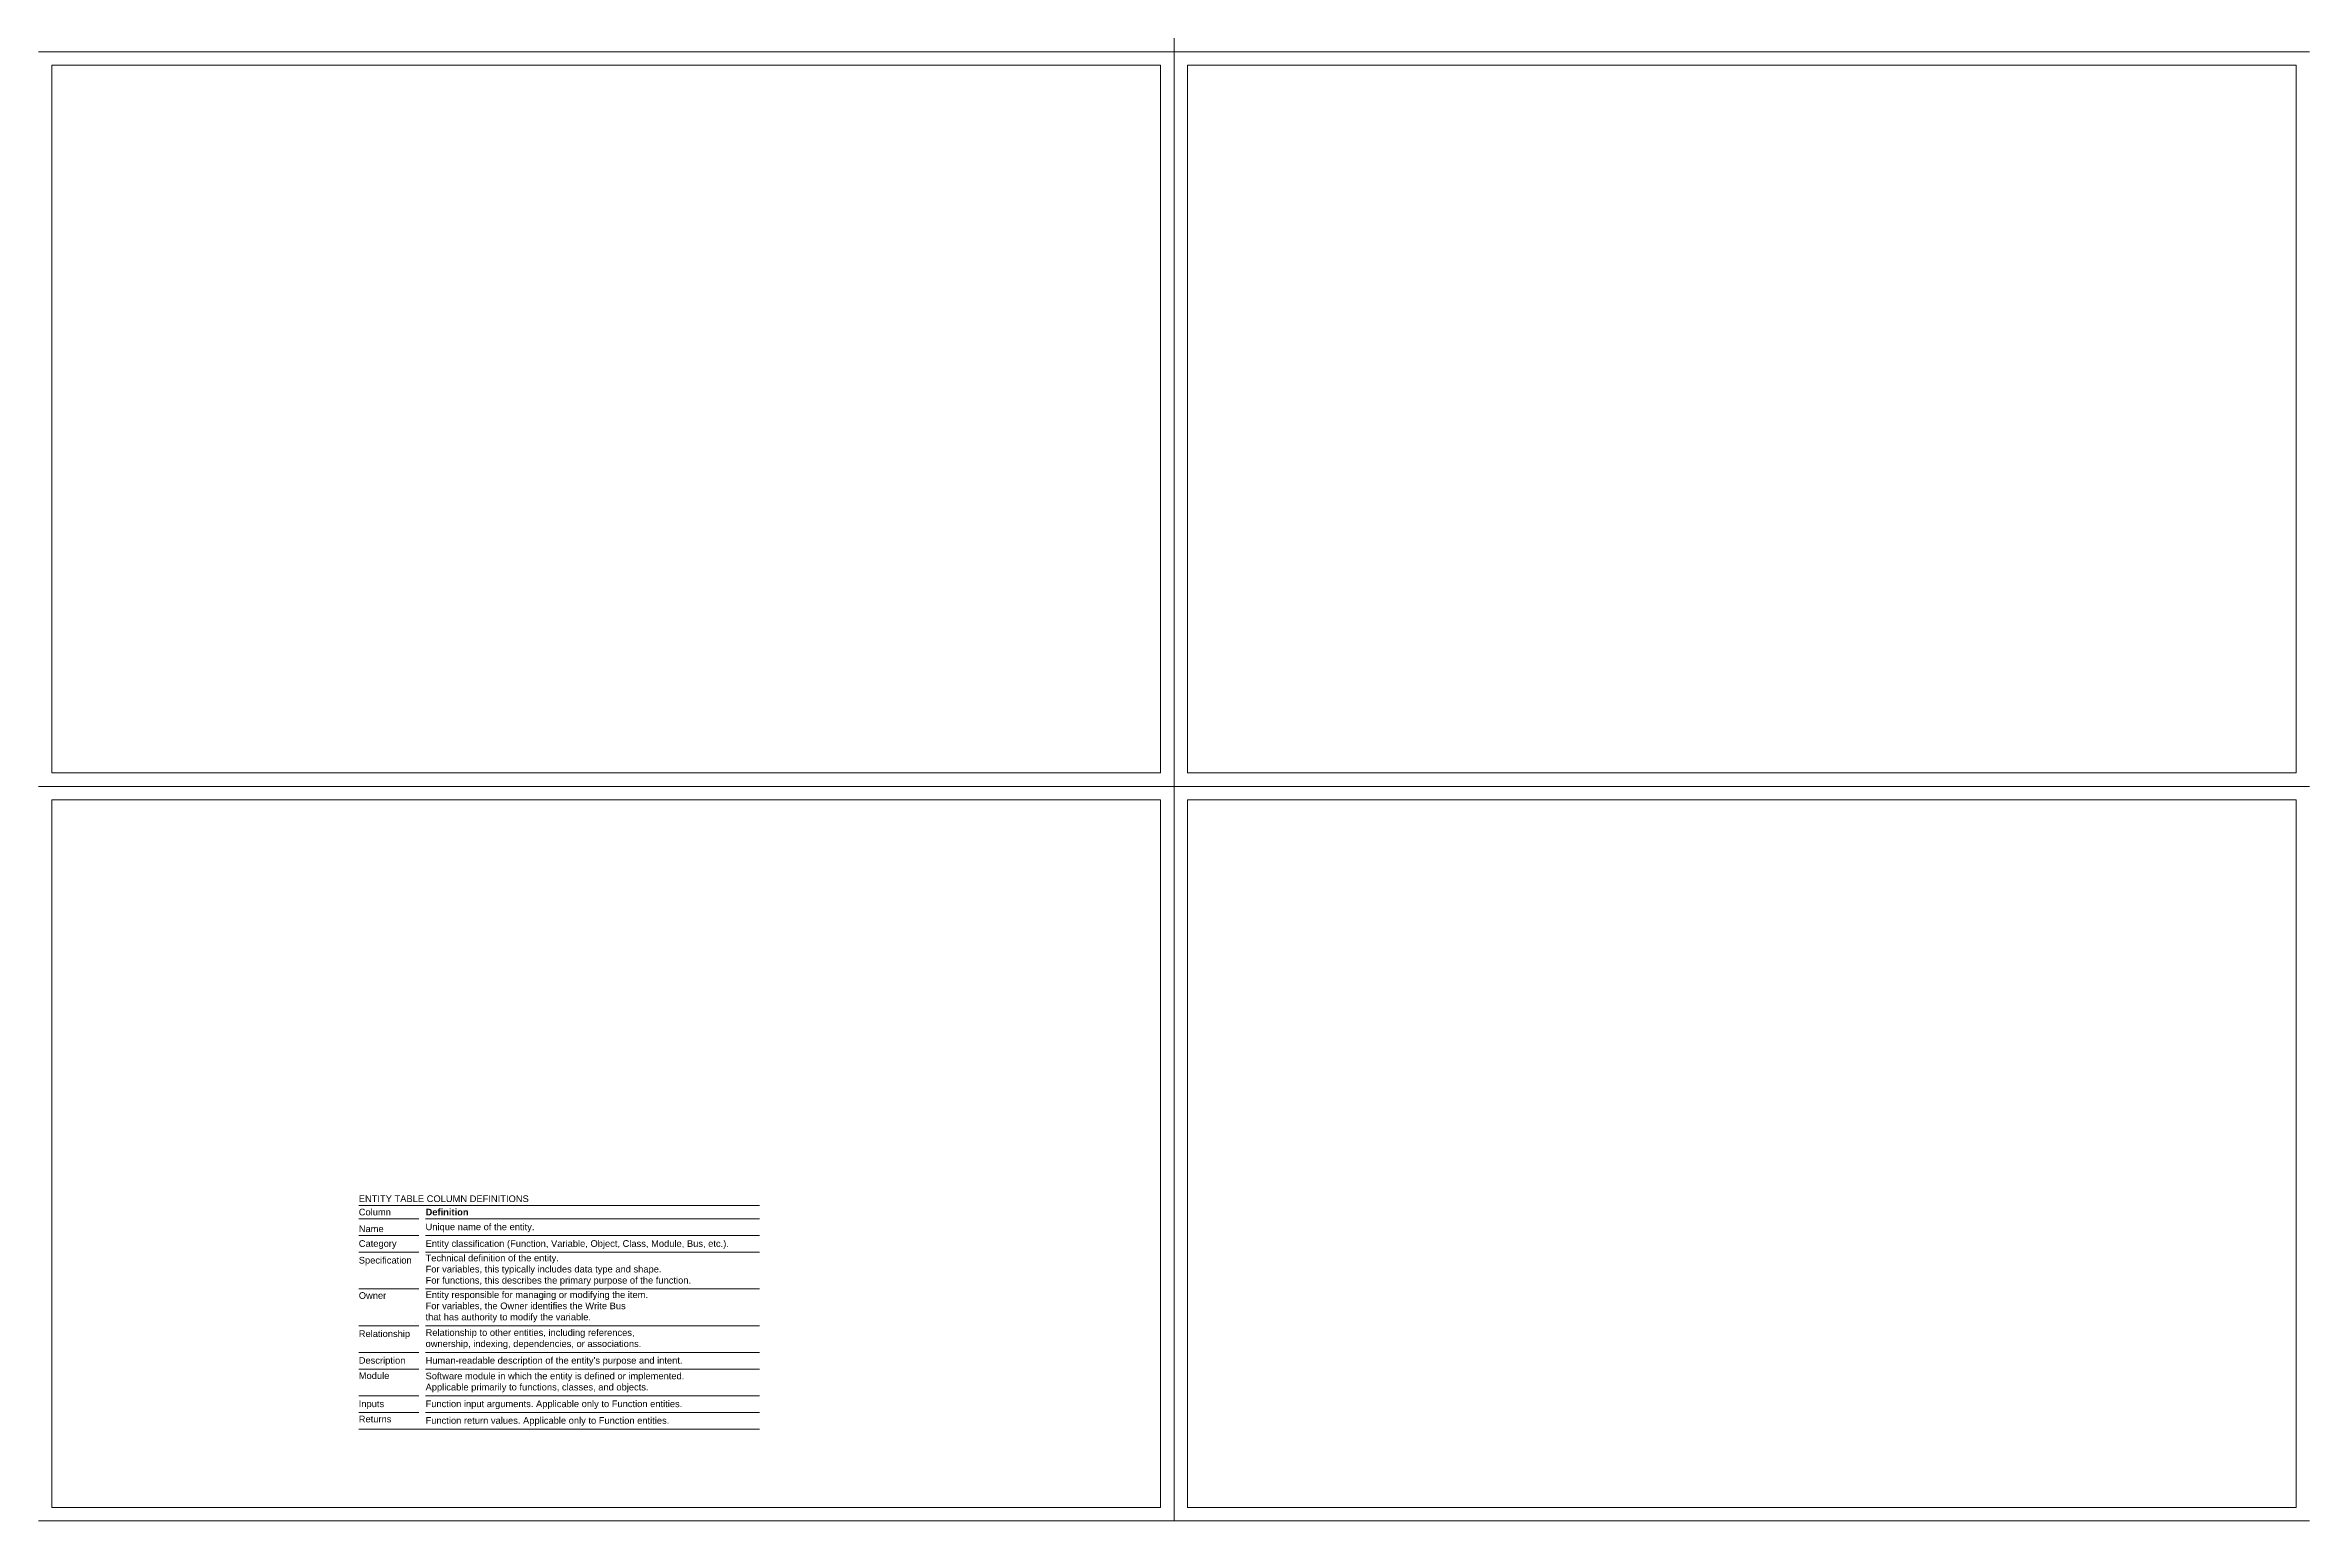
# Model space of a CAD drawing. Header units: inches. Extents: x 0 to 85, y 0 to 55.
# Drawn here: x 34.1 to 67.9, y 0 to 22.1 of the extents above; entities that cross this region are included whole.
import ezdxf

# ---------------------------------------------------------------- set-up
doc = ezdxf.new("R2010")
doc.units = ezdxf.units.IN
doc.header["$LTSCALE"] = 0.1
doc.header["$MEASUREMENT"] = 0
doc.layers.get('0').update_dxf_attribs({"lineweight": 5, "true_color": 0xffffff})
doc.styles.add('textstyle102', font='')
doc.styles.add('textstyle107', font='')
doc.styles.add('textstyle115', font='')
doc.styles.add('textstyle123', font='')
doc.styles.add('textstyle127', font='')
doc.styles.add('textstyle138', font='')
doc.styles.add('textstyle16', font='')
doc.styles.add('textstyle171', font='')
doc.styles.add('textstyle182', font='')
doc.styles.add('textstyle185', font='')
doc.styles.add('textstyle187', font='')
doc.styles.add('textstyle205', font='')
doc.styles.add('textstyle212', font='')
doc.styles.add('textstyle232', font='')
doc.styles.add('textstyle246', font='')
doc.styles.add('textstyle51', font='')
doc.styles.add('textstyle60', font='')
doc.styles.add('textstyle68', font='')
doc.styles.add('textstyle8', font='')
doc.styles.add('textstyle92', font='')
doc.styles.add('textstyle95', font='')
doc.styles.get('textstyle102').set_extended_font_data('Arial')
doc.styles.get('textstyle107').set_extended_font_data('Arial')
doc.styles.get('textstyle115').set_extended_font_data('Arial')
doc.styles.get('textstyle123').set_extended_font_data('Arial')
doc.styles.get('textstyle127').set_extended_font_data('Arial')
doc.styles.get('textstyle138').set_extended_font_data('Arial')
doc.styles.get('textstyle16').set_extended_font_data('Arial')
doc.styles.get('textstyle171').set_extended_font_data('Arial')
doc.styles.get('textstyle182').set_extended_font_data('Arial')
doc.styles.get('textstyle185').set_extended_font_data('Arial')
doc.styles.get('textstyle187').set_extended_font_data('Arial')
doc.styles.get('textstyle205').set_extended_font_data('Arial')
doc.styles.get('textstyle212').set_extended_font_data('Arial')
doc.styles.get('textstyle232').set_extended_font_data('Arial')
doc.styles.get('textstyle246').set_extended_font_data('Arial')
doc.styles.get('textstyle51').set_extended_font_data('Arial')
doc.styles.get('textstyle60').set_extended_font_data('Arial')
doc.styles.get('textstyle68').set_extended_font_data('Arial')
doc.styles.get('textstyle8').set_extended_font_data('Arial')
doc.styles.get('textstyle92').set_extended_font_data('Arial')
doc.styles.get('textstyle95').set_extended_font_data('Arial')

msp = doc.modelspace()

# ---------------------------------------------------------------- linework, layer by layer
for p, q in [((51, 22), (51, 33)), ((51, 22), (51, 33)), ((51, 33), (51, 22)), ((34, 22), (51, 22)), ((51, 22), (34, 22)), ((51, 22), (68, 22)), ((51, 11), (51, 22)), ((51, 11), (51, 22)), ((68, 22), (51, 22)), ((68, 22), (51, 22)), ((51, 22), (51, 11)), ((50.8, 21.8), (34.2, 21.8)), ((34.2, 21.8), (34.2, 11.2)), ((50.8, 11.2), (50.8, 21.8)), ((67.8, 21.8), (51.2, 21.8)), ((51.2, 21.8), (51.2, 11.2)), ((67.8, 11.2), (67.8, 21.8)), ((34.2, 11.2), (50.8, 11.2)), ((51.2, 11.2), (67.8, 11.2)), ((34, 11), (51, 11)), ((51, 11), (34, 11)), ((51, 11), (68, 11)), ((51, 0), (51, 11)), ((51, 0), (51, 11)), ((68, 11), (51, 11)), ((68, 11), (51, 11)), ((51, 11), (51, 0)), ((50.8, 10.8), (34.2, 10.8)), ((34.2, 10.8), (34.2, 0.2)), ((50.8, 0.2), (50.8, 10.8)), ((67.8, 10.8), (51.2, 10.8)), ((51.2, 10.8), (51.2, 0.2)), ((67.8, 0.2), (67.8, 10.8)), ((38.795, 4.723), (44.795, 4.723)), ((38.795, 4.523), (39.695, 4.523)), ((39.795, 4.523), (44.795, 4.523)), ((38.795, 4.273), (39.695, 4.273)), ((39.795, 4.273), (44.795, 4.273)), ((38.795, 4.023), (39.695, 4.023)), ((39.795, 4.023), (44.795, 4.023)), ((38.795, 3.473), (39.695, 3.473)), ((39.795, 3.473), (44.795, 3.473)), ((38.795, 2.923), (39.695, 2.923)), ((39.645, 2.973), (39.645, 2.973)), ((39.795, 2.923), (44.795, 2.923)), ((38.795, 2.523), (39.695, 2.523)), ((39.795, 2.523), (44.795, 2.523)), ((38.795, 2.273), (39.695, 2.273)), ((39.795, 2.273), (44.795, 2.273)), ((38.795, 1.873), (39.695, 1.873)), ((39.795, 1.873), (44.795, 1.873)), ((38.795, 1.623), (39.695, 1.623)), ((38.795, 1.373), (44.795, 1.373)), ((39.795, 1.623), (44.795, 1.623)), ((34, 0), (51, 0)), ((34.2, 0.2), (50.8, 0.2)), ((51, 0), (68, 0)), ((68, 0), (51, 0)), ((51.2, 0.2), (67.8, 0.2))]:
    msp.add_line(p, q)

# ---------------------------------------------------------------- texts
at = {"char_height": 0.1, "attachment_point": 7}
for s, insert, style in [('\\farial|b0|i0|c0|p0;\\c0;ENTITY TABLE COLUMN DEFINITIONS', (38.795, 4.773), 'textstyle68'), ('\\farial|b0|i0|c0|p0;\\c0;Column', (38.795, 4.573), 'textstyle232'), ('\\farial|b0|i0|c0|p0;\\c0;Name', (38.795, 4.323), 'textstyle92'), ('\\farial|b1|i0|c0|p0;\\c0;Definition', (39.795, 4.573), 'textstyle16'), ('\\farial|b0|i0|c0|p0;\\c0;Unique name of the entity.', (39.795, 4.323), 'textstyle212'), ('\\farial|b0|i0|c0|p0;\\c0;Category', (38.795, 4.073), 'textstyle182'), ('\\farial|b0|i0|c0|p0;\\c0;Entity classification (Function, Variable, Object, Class, Module, Bus, etc.).', (39.795, 4.073), 'textstyle138'), ('\\farial|b0|i0|c0|p0;\\c0;Specification', (38.795, 3.823), 'textstyle205'), ('\\farial|b0|i0|c0|p0;\\c0;Technical definition of the entity.\\PFor variables, this typically includes data type and shape.\\PFor functions, this describes the primary purpose of the function.', (39.795, 3.523), 'textstyle171'), ('\\farial|b0|i0|c0|p0;\\c0;Owner', (38.795, 3.323), 'textstyle123'), ('\\farial|b0|i0|c0|p0;\\c0;Entity responsible for managing or modifying the item.\\PFor variables, the Owner identifies the Write Bus\\Pthat has authority to modify the variable.', (39.795, 2.973), 'textstyle8'), ('\\farial|b0|i0|c0|p0;\\c0;Relationship', (38.795, 2.723), 'textstyle51'), ('\\farial|b0|i0|c0|p0;\\c0;Relationship to other entities, including references,\\Pownership, indexing, dependencies, or associations.', (39.795, 2.573), 'textstyle127'), ('\\farial|b0|i0|c0|p0;\\c0;Description', (38.795, 2.323), 'textstyle95'), ("\\farial|b0|i0|c0|p0;\\c0;Human-readable description of the entity's purpose and intent.", (39.795, 2.323), 'textstyle115'), ('\\farial|b0|i0|c0|p0;\\c0;Module', (38.795, 2.123), 'textstyle60'), ('\\farial|b0|i0|c0|p0;\\c0;Software module in which the entity is defined or implemented.\\PApplicable primarily to functions, classes, and objects.', (39.795, 1.923), 'textstyle246'), ('\\farial|b0|i0|c0|p0;\\c0;Inputs', (38.795, 1.673), 'textstyle107'), ('\\farial|b0|i0|c0|p0;\\c0;Function input arguments. Applicable only to Function entities.', (39.795, 1.673), 'textstyle187'), ('\\farial|b0|i0|c0|p0;\\c0;Returns', (38.795, 1.473), 'textstyle102'), ('\\farial|b0|i0|c0|p0;\\c0;Function return values. Applicable only to Function entities.', (39.795, 1.423), 'textstyle185')]:
    msp.add_mtext(s, dxfattribs=dict(at, insert=insert, style=style))

doc.saveas('drawing.dxf')
